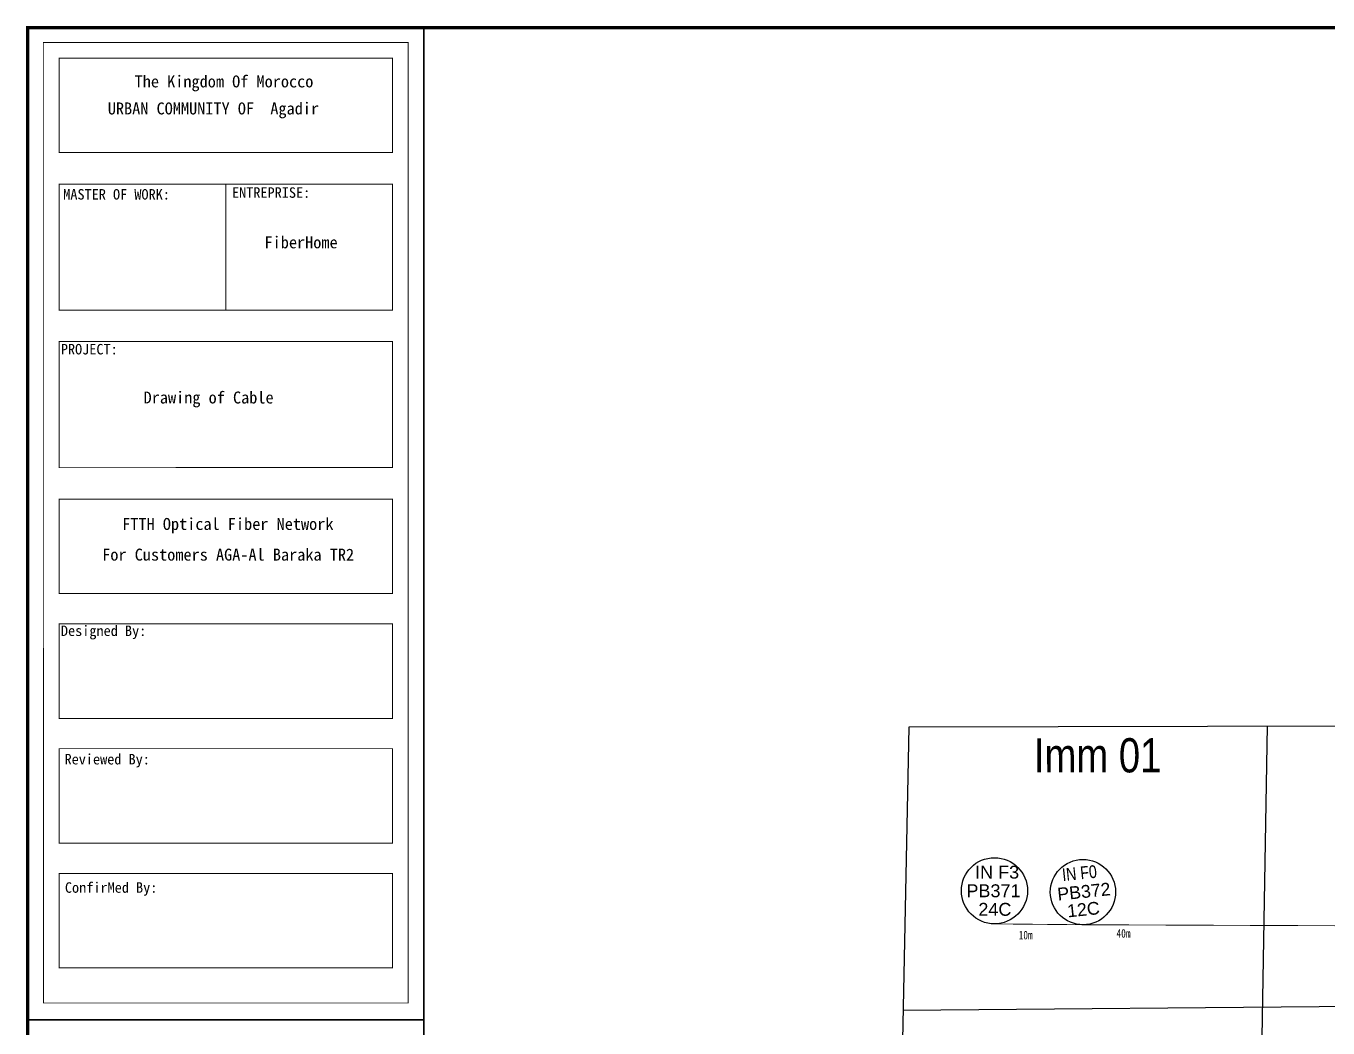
# Model space of a CAD drawing. Header units: metres. Extents: x 617888 to 618695, y 3705043 to 3706972.
# Drawn here: x 617888 to 617964.1, y 3706913.6 to 3706972.1 of the extents above; entities that cross this region are included whole.
import ezdxf

# ---------------------------------------------------------------- set-up
doc = ezdxf.new("R2010")
doc.units = ezdxf.units.M
doc.header["$MEASUREMENT"] = 0
for name, color, linetype in [('BOEDER', 7, 'CONTINUOUS'), ('outline', 8, 'CONTINUOUS'), ('Slimbox 12fo', 200, 'CONTINUOUS'), ('Slimbox 24fo', 3, 'CONTINUOUS')]:
    doc.layers.add(name, color=color, linetype=linetype)
doc.layers.add('MICRO CABLE 48FO', color=6, linetype='CONTINUOUS', lineweight=20)
doc.styles.add('ARIAL', font='arial.ttf')
doc.styles.add('Notes', font='arial.ttf', dxfattribs={"height": 3})
doc.styles.get("Standard").update_dxf_attribs({"font": 'simhei.ttf'})

# ---------------------------------------------------------------- blocks, each defined once
blk = doc.blocks.new('A$C162cf0db')
at = {"layer": 'Slimbox 12fo'}
blk.add_ellipse((3.85, 3.85), major_axis=(-2.72, 2.72), ratio=1, start_param=3.926991, end_param=10.210176, dxfattribs=at)
at = {"layer": 'Slimbox 12fo', "style": 'Notes'}
for tag, p in [('OUT', (1.63, 5.37)), ('S002-1', (0.82, 3.15)), ('12C', (1.77, 1.06))]:
    blk.add_attdef(tag, p, '', height=1.5, dxfattribs=at)
blk = doc.blocks.new('A$Cc94eeee8')
at = {"layer": 'Slimbox 24fo'}
blk.add_ellipse((3.85, 3.85, -4.93), major_axis=(-2.72, 2.72), ratio=1, start_param=3.926991, end_param=10.210176, dxfattribs=at)
at = {"layer": 'Slimbox 24fo', "style": 'Notes'}
for tag, p in [('OUT', (1.6, 5.26)), ('S001-1', (0.59, 3.1)), ('24C', (1.98, 0.94))]:
    blk.add_attdef(tag, p, '', height=1.5, dxfattribs=at)

msp = doc.modelspace()

# ---------------------------------------------------------------- linework, layer by layer
at = {"layer": 'BOEDER', "color": 0, "ltscale": 0.6, "const_width": 0.184}
msp.add_lwpolyline([(618095.625, 3706972.051), (617888.083, 3706972.051), (617888.092, 3706824.281), (618095.625, 3706824.282)], close=True, dxfattribs=at)
at = {"layer": 'BOEDER', "color": 0, "linetype": 'Continuous', "lineweight": -3, "const_width": 0.092}
msp.add_lwpolyline([(617911.243, 3706972.056), (618095.625, 3706972.056), (618095.626, 3706824.282), (617911.243, 3706824.282)], close=True, dxfattribs=at)
at = {"layer": 'BOEDER', "color": 0, "ltscale": 5, "const_width": 0.0552}
for points in [[(617889.001, 3706971.19), (617910.323, 3706971.19), (617910.327, 3706915.069), (617889.005, 3706915.069)], [(617889.922, 3706970.269), (617909.403, 3706970.269), (617909.403, 3706964.749), (617889.922, 3706964.749)], [(617889.926, 3706962.908), (617909.408, 3706962.908), (617909.408, 3706955.548), (617889.926, 3706955.546)], [(617889.926, 3706953.707), (617909.408, 3706953.707), (617909.408, 3706946.346), (617889.926, 3706946.344)], [(617889.926, 3706944.505), (617909.408, 3706944.505), (617909.408, 3706938.985), (617889.926, 3706938.985)], [(617889.926, 3706937.216), (617909.408, 3706937.216), (617909.408, 3706931.695), (617889.926, 3706931.695)], [(617889.926, 3706929.926), (617909.408, 3706929.926), (617909.408, 3706924.406), (617889.926, 3706924.406)], [(617889.923, 3706922.636), (617909.405, 3706922.636), (617909.405, 3706917.115), (617889.923, 3706917.115)]]:
    msp.add_lwpolyline(points, close=True, dxfattribs=at)
msp.add_lwpolyline([(617899.662, 3706962.908), (617899.662, 3706955.547)], dxfattribs=at)
at = {"layer": 'BOEDER', "ltscale": 5, "const_width": 0.092}
msp.add_lwpolyline([(617911.243, 3706914.08), (617888.08, 3706914.08)], dxfattribs=at)
at = {"layer": 'MICRO CABLE 48FO', "const_width": 0.05, "elevation": 7.242}
msp.add_lwpolyline([(617981.489, 3706917.292), (617976.856, 3706918.659), (617976.87, 3706919.533), (617949.73, 3706919.64), (617944.573, 3706919.69)], dxfattribs=at)
at = {"layer": 'outline'}
for p, q in [((617939.583, 3706931.187), (617938.132, 3706857.174)), ((618053.69, 3706931.394), (617939.583, 3706931.187)), ((617960.525, 3706931.254), (617959.314, 3706857.158)), ((617939.259, 3706914.652), (618053.453, 3706915.667))]:
    msp.add_line(p, q, dxfattribs=at)

# ---------------------------------------------------------------- block references
at = {"layer": 'Slimbox 12fo'}
ref = msp.add_blockref('A$C162cf0db', (617948.067, 3706919.45), dxfattribs=dict(at, xscale=0.4959563047812433, yscale=0.4959563047812433, zscale=0.4959563047812433, rotation=6))
ref.add_attrib('12C', '12C', (617948.883, 3706920.066), dxfattribs={"height": 0.7439, "rotation": 6, "style": 'Notes'})
ref.add_attrib('S002-1', 'PB372', (617948.31, 3706921.046), dxfattribs={"height": 0.7439, "rotation": 6, "style": 'Notes'})
ref.add_attrib('OUT', 'IN F0', (617948.591, 3706922.182), dxfattribs={"height": 0.7439, "rotation": 6, "style": 'Notes', "width": 0.8})
at = {"layer": 'Slimbox 24fo', "xscale": 0.5026234553735274, "yscale": 0.5026234553735274, "zscale": 0.5026234553735274}
msp.add_blockref('A$Cc94eeee8', (617942.658, 3706919.69, 2.478), dxfattribs=at).add_auto_attribs({'24C': '24C', 'S001-1': 'PB371', 'OUT': 'IN F3'})

# ---------------------------------------------------------------- texts
at = {"layer": 'BOEDER', "color": 0, "lineweight": 20}
for s, height, p in [('The Kingdom Of Morocco', 0.69818, (617894.337, 3706968.559)), ('MASTER OF WORK:', 0.61091, (617890.165, 3706962.006)), ('ENTREPRISE:', 0.61091, (617900.03, 3706962.109)), ('FiberHome', 0.6982, (617901.93, 3706959.158)), ('PROJECT:', 0.6109, (617890.025, 3706952.959)), ('Designed By:', 0.61091, (617890.031, 3706936.51)), ('Reviewed By:', 0.61091, (617890.242, 3706929.006)), ('ConfirMed By:', 0.61091, (617890.264, 3706921.508))]:
    msp.add_text(s, height=height, dxfattribs=at).set_placement(p)
at = {"layer": 'BOEDER', "lineweight": 20}
for s, p in [('URBAN COMMUNITY OF  Agadir', (617892.77, 3706966.98)), ('Drawing of Cable', (617894.862, 3706950.093)), ('FTTH Optical Fiber Network', (617893.612, 3706942.705)), ('For Customers AGA-Al Baraka TR2', (617892.443, 3706940.913))]:
    msp.add_text(s, height=0.69818, dxfattribs=at).set_placement(p)
at = {"layer": 'MICRO CABLE 48FO', "width": 0.8}
for s, p in [('10m', (617946.009, 3706918.784, 2.366)), ('40m', (617951.728, 3706918.887, 2.366))]:
    msp.add_text(s, height=0.5, rotation=359.91556, dxfattribs=at).set_placement(p)
at = {"layer": 'outline', "style": 'ARIAL', "width": 0.8}
msp.add_text(' Imm 01', height=2, rotation=0.02377, dxfattribs=at).set_placement((617946.278, 3706928.537, -4.776))

doc.saveas('drawing.dxf')
